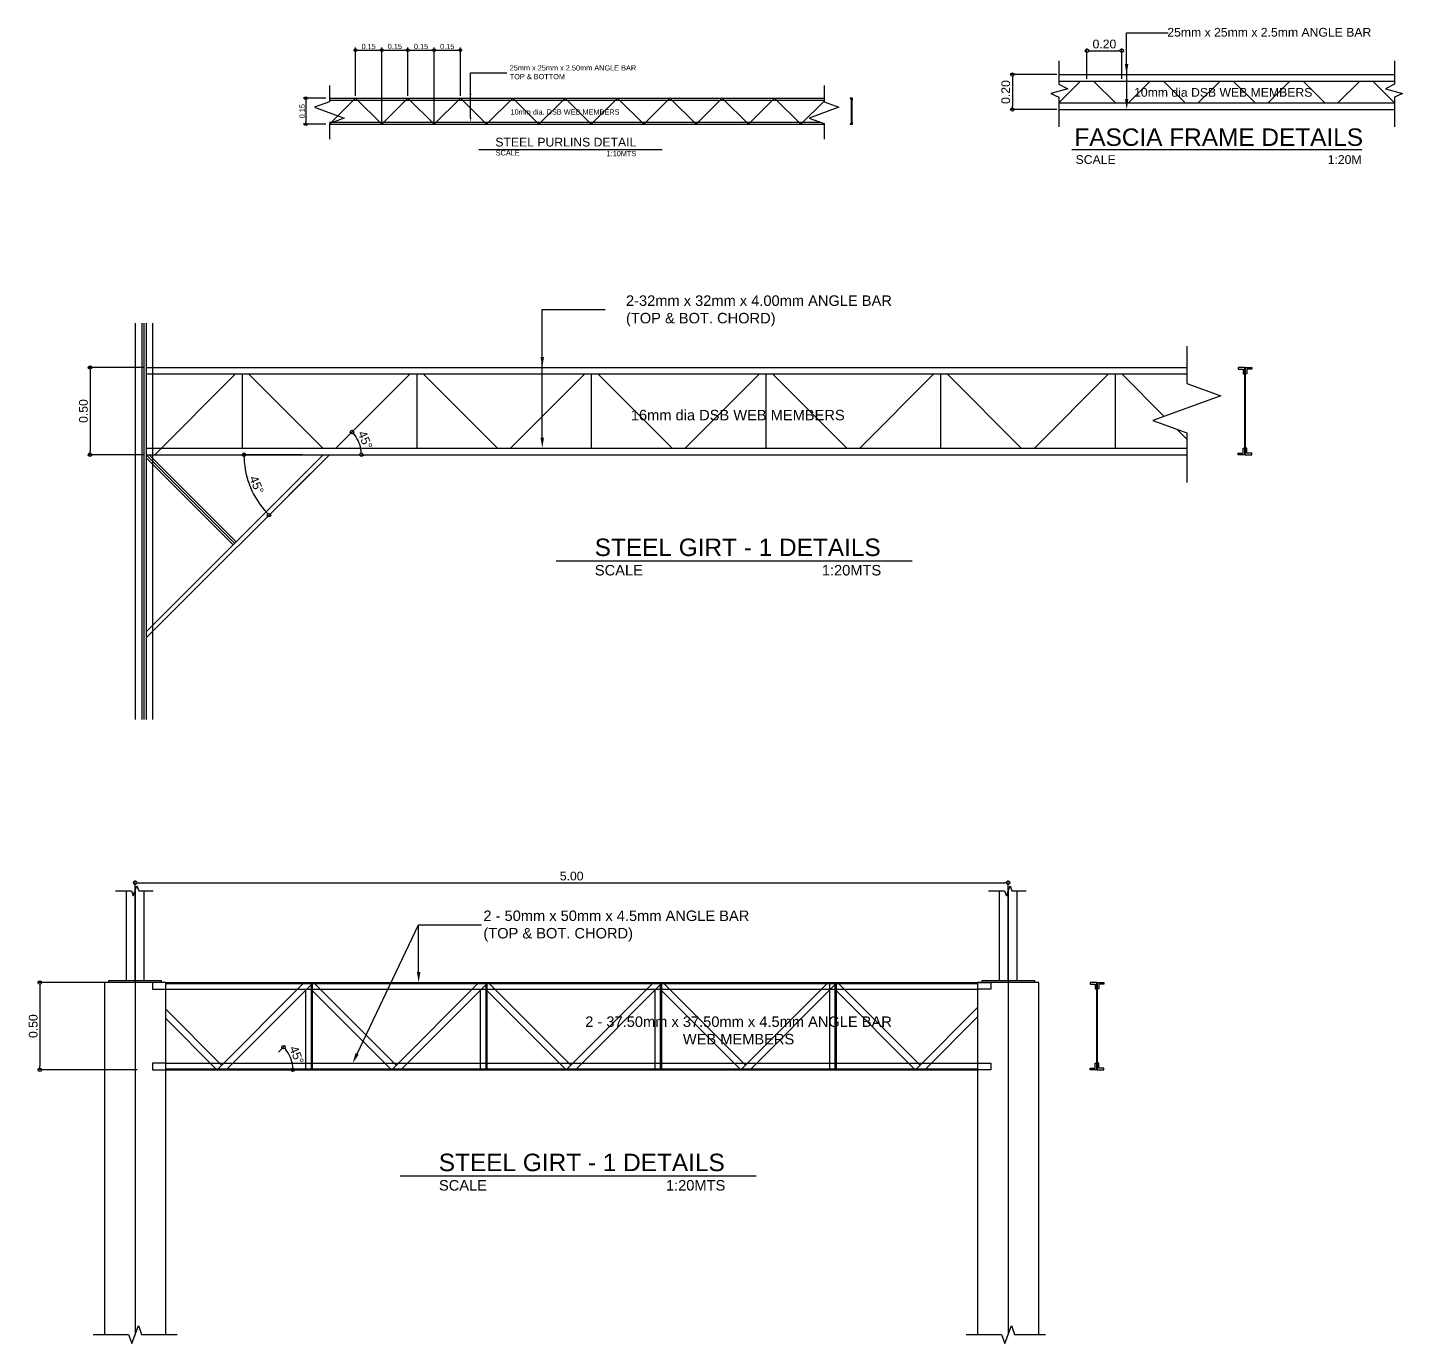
# Model space of a CAD drawing. Header units: inches. Extents: x -1369 to 1198, y -366 to 1398.
# Drawn here: x 13.97 to 21.84, y 93.09 to 100.63 of the extents above; entities that cross this region are included whole.
import ezdxf
from ezdxf import colors
from ezdxf.entities.mleader import LeaderData, LeaderLine
from ezdxf.math import Vec2, Vec3

# ---------------------------------------------------------------- set-up
doc = ezdxf.new("R2010")
doc.units = ezdxf.units.IN
doc.header["$MEASUREMENT"] = 0
doc.linetypes.add('HIDDEN', pattern=[0.375, 0.25, -0.125])
for name, color, linetype in [('DARK', 1, 'Continuous'), ('dim', 8, 'Continuous'), ('LABEL 1', 7, 'Continuous')]:
    doc.layers.add(name, color=color, linetype=linetype)
doc.styles.get("Standard").update_dxf_attribs({"font": 'arial.ttf'})
doc.dimstyles.new('10', dxfattribs={"dimtxt": 0.03, "dimasz": 0.015, "dimexe": 0.0155, "dimexo": 0.0125, "dimgap": 0.00625, "dimtad": 1, "dimzin": 0, "dimdsep": 46, "dimtxsty": 'Standard', "dimblk": 'DOTBLANK', "dimcen": 0.09, "dimclrd": 256, "dimclre": 256, "dimadec": 0, "dimazin": 0, "dimtfac": 1, "dimtix": 1, "dimtofl": 0, "dimtmove": 0, "dimatfit": 3, "dimfxl": 1, "dimtolj": 1, "dimtzin": 0, "dimlwd": -1, "dimlwe": -1, "dimarcsym": 0})
doc.dimstyles.new('20', dxfattribs={"dimtxt": 0.05, "dimasz": 0.02, "dimexe": 0.013, "dimexo": 0.0125, "dimgap": 0.0125, "dimtad": 1, "dimzin": 0, "dimdsep": 46, "dimtxsty": 'Standard', "dimblk": 'DOTBLANK', "dimcen": 0.09, "dimclrd": 256, "dimclre": 256, "dimadec": 0, "dimazin": 0, "dimtfac": 1, "dimtix": 1, "dimtofl": 0, "dimtmove": 0, "dimatfit": 3, "dimfxl": 1, "dimtolj": 1, "dimtzin": 0, "dimlwd": -1, "dimlwe": -1, "dimarcsym": 0})

# ---------------------------------------------------------------- blocks, each defined once
blk = doc.blocks.new('_DotBlank')
at = {"color": 0, "linetype": 'ByBlock', "lineweight": -2}
blk.add_line((-0.5, 0), (-1, 0), dxfattribs=at)
blk.add_circle((0, 0), 0.5, dxfattribs=at)
blk = doc.blocks.new('*D14')
at = {"layer": 'Defpoints', "color": 0, "transparency": 16777216}
for p in [(15.9939, 100.4963), (15.8439, 100.2221), (15.9939, 100.0721)]:
    blk.add_point(p, dxfattribs=at)
at = {"layer": 'dim', "transparency": 16777216}
for p, q in [((15.8439, 100.2346), (15.8439, 100.5118)), ((15.8589, 100.4963), (15.9789, 100.4963)), ((15.9939, 100.0846), (15.9939, 100.5118))]:
    blk.add_line(p, q, dxfattribs=at)
at = {"layer": 'dim', "transparency": 16777216, "xscale": 0.015, "yscale": 0.015, "zscale": 0.015, "rotation": 180}
blk.add_blockref('_DotBlank', (15.8439, 100.4963), dxfattribs=at)
at = {"layer": 'dim', "transparency": 16777216, "xscale": 0.015, "yscale": 0.015, "zscale": 0.015}
blk.add_blockref('_DotBlank', (15.9939, 100.4963), dxfattribs=at)
at = {"layer": 'dim', "color": 0, "transparency": 16777216, "insert": (15.9189, 100.5178), "char_height": 0.03, "attachment_point": 5}
blk.add_mtext('\\A1;0.15', dxfattribs=at)
blk = doc.blocks.new('*D15')
at = {"layer": 'Defpoints', "color": 0, "transparency": 16777216}
for p in [(16.1439, 100.4963), (16.1439, 100.2221), (15.9939, 100.0721)]:
    blk.add_point(p, dxfattribs=at)
at = {"layer": 'dim', "transparency": 16777216}
for p, q in [((15.9939, 100.0846), (15.9939, 100.5118)), ((16.0089, 100.4963), (16.1289, 100.4963)), ((16.1439, 100.2346), (16.1439, 100.5118))]:
    blk.add_line(p, q, dxfattribs=at)
at = {"layer": 'dim', "transparency": 16777216, "xscale": 0.015, "yscale": 0.015, "zscale": 0.015, "rotation": 180}
blk.add_blockref('_DotBlank', (15.9939, 100.4963), dxfattribs=at)
at = {"layer": 'dim', "transparency": 16777216, "xscale": 0.015, "yscale": 0.015, "zscale": 0.015}
blk.add_blockref('_DotBlank', (16.1439, 100.4963), dxfattribs=at)
at = {"layer": 'dim', "color": 0, "transparency": 16777216, "insert": (16.0689, 100.5178), "char_height": 0.03, "attachment_point": 5}
blk.add_mtext('\\A1;0.15', dxfattribs=at)
blk = doc.blocks.new('*D16')
at = {"layer": 'Defpoints', "color": 0, "transparency": 16777216}
for p in [(16.2939, 100.4963), (16.1439, 100.2221), (16.2939, 100.0721)]:
    blk.add_point(p, dxfattribs=at)
at = {"layer": 'dim', "transparency": 16777216}
for p, q in [((16.1439, 100.2346), (16.1439, 100.5118)), ((16.1589, 100.4963), (16.2789, 100.4963)), ((16.2939, 100.0846), (16.2939, 100.5118))]:
    blk.add_line(p, q, dxfattribs=at)
at = {"layer": 'dim', "transparency": 16777216, "xscale": 0.015, "yscale": 0.015, "zscale": 0.015, "rotation": 180}
blk.add_blockref('_DotBlank', (16.1439, 100.4963), dxfattribs=at)
at = {"layer": 'dim', "transparency": 16777216, "xscale": 0.015, "yscale": 0.015, "zscale": 0.015}
blk.add_blockref('_DotBlank', (16.2939, 100.4963), dxfattribs=at)
at = {"layer": 'dim', "color": 0, "transparency": 16777216, "insert": (16.2189, 100.5178), "char_height": 0.03, "attachment_point": 5}
blk.add_mtext('\\A1;0.15', dxfattribs=at)
blk = doc.blocks.new('*D17')
at = {"layer": 'Defpoints', "color": 0, "transparency": 16777216}
for p in [(16.4439, 100.4963), (16.4439, 100.2221), (16.2939, 100.0721)]:
    blk.add_point(p, dxfattribs=at)
at = {"layer": 'dim', "transparency": 16777216}
for p, q in [((16.2939, 100.0846), (16.2939, 100.5118)), ((16.3089, 100.4963), (16.4289, 100.4963)), ((16.4439, 100.2346), (16.4439, 100.5118))]:
    blk.add_line(p, q, dxfattribs=at)
at = {"layer": 'dim', "transparency": 16777216, "xscale": 0.015, "yscale": 0.015, "zscale": 0.015, "rotation": 180}
blk.add_blockref('_DotBlank', (16.2939, 100.4963), dxfattribs=at)
at = {"layer": 'dim', "transparency": 16777216, "xscale": 0.015, "yscale": 0.015, "zscale": 0.015}
blk.add_blockref('_DotBlank', (16.4439, 100.4963), dxfattribs=at)
at = {"layer": 'dim', "color": 0, "transparency": 16777216, "insert": (16.3689, 100.5178), "char_height": 0.03, "attachment_point": 5}
blk.add_mtext('\\A1;0.15', dxfattribs=at)
blk = doc.blocks.new('*D18')
at = {"layer": 'Defpoints', "color": 0, "transparency": 16777216}
for p in [(15.6862, 100.2221), (15.5594, 100.0721), (15.6862, 100.0721)]:
    blk.add_point(p, dxfattribs=at)
at = {"layer": 'dim', "transparency": 16777216}
for p, q in [((15.6737, 100.2221), (15.5439, 100.2221)), ((15.5594, 100.2071), (15.5594, 100.0871)), ((15.6737, 100.0721), (15.5439, 100.0721))]:
    blk.add_line(p, q, dxfattribs=at)
at = {"layer": 'dim', "transparency": 16777216, "xscale": 0.015, "yscale": 0.015, "zscale": 0.015}
for p, rotation in [((15.5594, 100.2221), 90), ((15.5594, 100.0721), 270)]:
    blk.add_blockref('_DotBlank', p, dxfattribs=dict(at, rotation=rotation))
at = {"layer": 'dim', "color": 0, "transparency": 16777216, "insert": (15.5378, 100.1471), "char_height": 0.03, "attachment_point": 5, "rotation": 90}
blk.add_mtext('\\A1;0.15', dxfattribs=at)
blk = doc.blocks.new('*D19')
at = {"layer": 'Defpoints', "color": 0, "transparency": 16777216}
for p in [(15.5503, 98.1794), (15.6939, 98.1794), (15.2214, 98.0528), (15.5924, 98.0779)]:
    blk.add_point(p, dxfattribs=at)
at = {"layer": 'dim', "transparency": 16777216}
for p, q in [((15.5378, 98.1794), (15.1917, 98.1794)), ((15.5835, 98.069), (15.3388, 97.8243))]:
    blk.add_line(p, q, dxfattribs=at)
blk.add_arc((15.6939, 98.1794), 0.4892, 182.34255, 222.65745, dxfattribs=at)
at = {"layer": 'dim', "transparency": 16777216, "xscale": 0.02, "yscale": 0.02, "zscale": 0.02}
for p, rotation in [((15.2047, 98.1794), 91.17127461063957), ((15.348, 97.8335), 313.8287253893512)]:
    blk.add_blockref('_DotBlank', p, dxfattribs=dict(at, rotation=rotation))
at = {"layer": 'dim', "color": 0, "transparency": 16777216, "insert": (15.277, 98.0067), "char_height": 0.05, "attachment_point": 5, "rotation": 292.5}
blk.add_mtext('\\A1;45°', dxfattribs=at)
blk = doc.blocks.new('*D74')
at = {"layer": 'Defpoints', "color": 0, "transparency": 16777216}
for p in [(14.6439, 98.6794), (14.3234, 98.1794), (14.6439, 98.1794)]:
    blk.add_point(p, dxfattribs=at)
at = {"layer": 'dim', "transparency": 16777216}
for p, q in [((14.6314, 98.6794), (14.3104, 98.6794)), ((14.3234, 98.6594), (14.3234, 98.1994)), ((14.6314, 98.1794), (14.3104, 98.1794))]:
    blk.add_line(p, q, dxfattribs=at)
at = {"layer": 'dim', "transparency": 16777216, "xscale": 0.02, "yscale": 0.02, "zscale": 0.02}
for p, rotation in [((14.3234, 98.6794), 90), ((14.3234, 98.1794), 270)]:
    blk.add_blockref('_DotBlank', p, dxfattribs=dict(at, rotation=rotation))
at = {"layer": 'dim', "color": 0, "transparency": 16777216, "insert": (14.2854, 98.4294), "char_height": 0.05, "attachment_point": 5, "rotation": 90}
blk.add_mtext('\\A1;0.50', dxfattribs=at)
blk = doc.blocks.new('*D219')
at = {"layer": 'Defpoints', "color": 0, "transparency": 16777216}
for p in [(15.7852, 98.2707), (15.8711, 98.2269), (15.6939, 98.1794), (15.823, 98.1794)]:
    blk.add_point(p, dxfattribs=at)
at = {"layer": 'dim', "transparency": 16777216}
for p, q in [((15.794, 98.2796), (15.8329, 98.3184)), ((15.8355, 98.1794), (15.8904, 98.1794))]:
    blk.add_line(p, q, dxfattribs=at)
blk.add_arc((15.6939, 98.1794), 0.1835, 6.24837, 38.75163, dxfattribs=at)
at = {"layer": 'dim', "transparency": 16777216, "xscale": 0.02, "yscale": 0.02, "zscale": 0.02}
for p, rotation in [((15.8237, 98.3092), 131.8758154803978), ((15.8774, 98.1794), 273.1241845202534)]:
    blk.add_blockref('_DotBlank', p, dxfattribs=dict(at, rotation=rotation))
at = {"layer": 'dim', "color": 0, "transparency": 16777216, "insert": (15.8985, 98.2642), "char_height": 0.05, "attachment_point": 5, "rotation": 292.5}
blk.add_mtext('\\A1;45°', dxfattribs=at)
blk = doc.blocks.new('BRK')
at = {"layer": 'DARK'}
for p, q in [((-0.006, 0.329), (-0.006, 0.076)), ((0.093, 0.026), (-0.093, -0.026)), ((-0.006, 0.076), (0.093, 0.026)), ((-0.093, -0.026), (-0.006, -0.066)), ((-0.006, -0.066), (-0.006, -0.392))]:
    blk.add_line(p, q, dxfattribs=at)
blk = doc.blocks.new('*D449')
at = {"layer": 'Defpoints', "color": 0, "transparency": 16777216}
for p in [(19.8715, 100.3569), (19.6053, 100.1569), (19.8715, 100.1569)]:
    blk.add_point(p, dxfattribs=at)
at = {"layer": 'dim', "transparency": 16777216}
for p, q in [((19.859, 100.3569), (19.5923, 100.3569)), ((19.6053, 100.3369), (19.6053, 100.1769)), ((19.859, 100.1569), (19.5923, 100.1569))]:
    blk.add_line(p, q, dxfattribs=at)
at = {"layer": 'dim', "transparency": 16777216, "xscale": 0.02, "yscale": 0.02, "zscale": 0.02}
for p, rotation in [((19.6053, 100.3569), 90), ((19.6053, 100.1569), 270)]:
    blk.add_blockref('_DotBlank', p, dxfattribs=dict(at, rotation=rotation))
at = {"layer": 'dim', "color": 0, "transparency": 16777216, "insert": (19.5673, 100.2569), "char_height": 0.05, "attachment_point": 5, "rotation": 90}
blk.add_mtext('\\A1;0.20', dxfattribs=at)
blk = doc.blocks.new('*D448')
at = {"layer": 'Defpoints', "color": 0, "transparency": 16777216}
for p in [(20.2325, 100.4936), (20.0325, 100.3194), (20.2325, 100.3194)]:
    blk.add_point(p, dxfattribs=at)
at = {"layer": 'dim', "transparency": 16777216}
for p, q in [((20.0325, 100.3319), (20.0325, 100.5066)), ((20.0525, 100.4936), (20.2125, 100.4936)), ((20.2325, 100.3319), (20.2325, 100.5066))]:
    blk.add_line(p, q, dxfattribs=at)
at = {"layer": 'dim', "transparency": 16777216, "xscale": 0.02, "yscale": 0.02, "zscale": 0.02, "rotation": 180}
blk.add_blockref('_DotBlank', (20.0325, 100.4936), dxfattribs=at)
at = {"layer": 'dim', "transparency": 16777216, "xscale": 0.02, "yscale": 0.02, "zscale": 0.02}
blk.add_blockref('_DotBlank', (20.2325, 100.4936), dxfattribs=at)
at = {"layer": 'dim', "color": 0, "transparency": 16777216, "insert": (20.1325, 100.5317), "char_height": 0.05, "attachment_point": 5}
blk.add_mtext('\\A1;0.20', dxfattribs=at)
blk = doc.blocks.new('*D480')
at = {"layer": 'Defpoints', "color": 0, "transparency": 16777216}
for p in [(14.6064, 95.1559), (14.0359, 94.6559), (14.6064, 94.6559)]:
    blk.add_point(p, dxfattribs=at)
at = {"layer": 'dim', "transparency": 16777216}
for p, q in [((14.5939, 95.1559), (14.0229, 95.1559)), ((14.0359, 95.1359), (14.0359, 94.6759)), ((14.5939, 94.6559), (14.0229, 94.6559))]:
    blk.add_line(p, q, dxfattribs=at)
at = {"layer": 'dim', "transparency": 16777216, "xscale": 0.02, "yscale": 0.02, "zscale": 0.02}
for p, rotation in [((14.0359, 95.1559), 90), ((14.0359, 94.6559), 270)]:
    blk.add_blockref('_DotBlank', p, dxfattribs=dict(at, rotation=rotation))
at = {"layer": 'dim', "color": 0, "transparency": 16777216, "insert": (13.9979, 94.9059), "char_height": 0.05, "attachment_point": 5, "rotation": 90}
blk.add_mtext('\\A1;0.50', dxfattribs=at)
blk = doc.blocks.new('*D481')
at = {"layer": 'Defpoints', "color": 0, "transparency": 16777216}
for p in [(15.3929, 94.7471), (15.3016, 94.6559), (15.4307, 94.6559), (15.4788, 94.7033)]:
    blk.add_point(p, dxfattribs=at)
at = {"layer": 'dim', "transparency": 16777216}
for p, q in [((15.4017, 94.756), (15.4405, 94.7948)), ((15.4432, 94.6559), (15.4981, 94.6559))]:
    blk.add_line(p, q, dxfattribs=at)
blk.add_arc((15.3016, 94.6559), 0.1835, 6.24837, 38.75163, dxfattribs=at)
at = {"layer": 'dim', "transparency": 16777216, "xscale": 0.02, "yscale": 0.02, "zscale": 0.02}
for p, rotation in [((15.4313, 94.7856), 131.8758154803953), ((15.4851, 94.6559), 273.1241845202515)]:
    blk.add_blockref('_DotBlank', p, dxfattribs=dict(at, rotation=rotation))
at = {"layer": 'dim', "color": 0, "transparency": 16777216, "insert": (15.5062, 94.7406), "char_height": 0.05, "attachment_point": 5, "rotation": 292.5}
blk.add_mtext('\\A1;45°', dxfattribs=at)
blk = doc.blocks.new('*D482')
at = {"layer": 'Defpoints', "color": 0, "transparency": 16777216}
for p in [(19.5814, 95.7274), (14.5814, 95.41), (19.5814, 95.41)]:
    blk.add_point(p, dxfattribs=at)
at = {"layer": 'dim', "transparency": 16777216}
for p, q in [((14.5814, 95.4225), (14.5814, 95.7404)), ((14.6014, 95.7274), (19.5614, 95.7274)), ((19.5814, 95.4225), (19.5814, 95.7404))]:
    blk.add_line(p, q, dxfattribs=at)
at = {"layer": 'dim', "transparency": 16777216, "xscale": 0.02, "yscale": 0.02, "zscale": 0.02, "rotation": 180}
blk.add_blockref('_DotBlank', (14.5814, 95.7274), dxfattribs=at)
at = {"layer": 'dim', "transparency": 16777216, "xscale": 0.02, "yscale": 0.02, "zscale": 0.02}
blk.add_blockref('_DotBlank', (19.5814, 95.7274), dxfattribs=at)
at = {"layer": 'dim', "color": 0, "transparency": 16777216, "insert": (17.0814, 95.7655), "char_height": 0.05, "attachment_point": 5}
blk.add_mtext('\\A1;5.00', dxfattribs=at)

msp = doc.modelspace()

# ---------------------------------------------------------------- linework, layer by layer
at = {"color": 7}
for p, q in [((15.6939, 100.2221), (18.5267, 100.2221)), ((15.6939, 100.0721), (18.5267, 100.0721)), ((14.6439, 98.6794), (20.604, 98.6794)), ((14.6439, 98.1794), (20.604, 98.1794)), ((14.7564, 95.1559), (19.4064, 95.1559)), ((14.7564, 94.6559), (19.4064, 94.6559))]:
    msp.add_line(p, q, dxfattribs=at)
for p, q in [((15.8439, 100.2221), (15.6939, 100.0721)), ((15.8439, 100.2221), (15.9939, 100.0721)), ((16.1439, 100.2221), (15.9939, 100.0721)), ((16.1439, 100.2221), (16.2939, 100.0721)), ((16.4439, 100.2221), (16.2939, 100.0721)), ((16.4439, 100.2221), (16.5939, 100.0721)), ((16.7439, 100.2221), (16.5939, 100.0721)), ((16.7439, 100.2221), (16.8939, 100.0721)), ((17.0439, 100.2221), (16.8939, 100.0721)), ((17.0439, 100.2221), (17.1939, 100.0721)), ((17.3439, 100.2221), (17.1939, 100.0721)), ((17.3439, 100.2221), (17.4939, 100.0721)), ((17.6439, 100.2221), (17.4939, 100.0721)), ((17.6439, 100.2221), (17.7939, 100.0721)), ((17.9439, 100.2221), (17.7939, 100.0721)), ((17.9439, 100.2221), (18.0939, 100.0721)), ((18.2439, 100.2221), (18.0939, 100.0721)), ((18.2439, 100.2221), (18.3939, 100.0721)), ((18.5267, 100.2049), (18.3939, 100.0721)), ((15.1564, 98.6419), (14.6939, 98.1794)), ((15.2314, 98.6419), (15.6564, 98.2169)), ((16.1564, 98.6419), (15.7314, 98.2169)), ((16.2314, 98.6419), (16.6564, 98.2169)), ((17.1564, 98.6419), (16.7314, 98.2169)), ((17.2314, 98.6419), (17.6564, 98.2169)), ((18.1564, 98.6419), (17.7314, 98.2169)), ((18.2314, 98.6419), (18.6564, 98.2169)), ((19.1564, 98.6419), (18.7314, 98.2169)), ((19.2314, 98.6419), (19.6564, 98.2169)), ((20.1564, 98.6419), (19.7314, 98.2169)), ((20.2314, 98.6419), (20.4742, 98.3991)), ((20.5487, 98.3247), (20.604, 98.2693)), ((15.6939, 98.1794), (14.6439, 97.1294))]:
    msp.add_line(p, q)
at = {"color": 1}
for p, q in [((15.6939, 100.2096), (18.5267, 100.2096)), ((18.6768, 100.2221), (18.6768, 100.219)), ((18.6893, 100.2221), (18.6768, 100.2221)), ((18.6768, 100.219), (18.6862, 100.219)), ((18.6862, 100.219), (18.6862, 100.2096)), ((18.6862, 100.2096), (18.6893, 100.2096)), ((18.6893, 100.2096), (18.6893, 100.2221)), ((15.6939, 100.0846), (18.5042, 100.0846)), ((18.6862, 100.0846), (18.6862, 100.0753)), ((18.6893, 100.0846), (18.6862, 100.0846)), ((18.6893, 100.0721), (18.6893, 100.0846)), ((18.6862, 100.0753), (18.6768, 100.0753)), ((18.6768, 100.0753), (18.6768, 100.0721)), ((18.6768, 100.0721), (18.6893, 100.0721)), ((20.8991, 98.6794), (20.8991, 98.6694)), ((20.9362, 98.6794), (20.8991, 98.6794)), ((20.8991, 98.6702), (20.9269, 98.6702)), ((20.9269, 98.6702), (20.9269, 98.6424)), ((20.9362, 98.6424), (20.9362, 98.6794)), ((20.9393, 98.6424), (20.9393, 98.6794)), ((20.9393, 98.6794), (20.9763, 98.6794)), ((20.9763, 98.6702), (20.9485, 98.6702)), ((20.9485, 98.6702), (20.9485, 98.6424)), ((20.9763, 98.6794), (20.9763, 98.6694)), ((14.6439, 98.6419), (20.604, 98.6419)), ((20.9269, 98.6424), (20.9362, 98.6424)), ((20.9485, 98.6424), (20.9393, 98.6424)), ((14.6439, 98.2169), (20.604, 98.2169)), ((20.9269, 98.1887), (20.9269, 98.2164)), ((20.9269, 98.2164), (20.9362, 98.2164)), ((20.9362, 98.2164), (20.9362, 98.1794)), ((20.9485, 98.2164), (20.9393, 98.2164)), ((20.9393, 98.2164), (20.9393, 98.1794)), ((20.9485, 98.1887), (20.9485, 98.2164)), ((15.6586, 98.1794), (14.6439, 97.1648)), ((20.8991, 98.1794), (20.8991, 98.1894)), ((20.8991, 98.1887), (20.9269, 98.1887)), ((20.9362, 98.1794), (20.8991, 98.1794)), ((20.9393, 98.1794), (20.9763, 98.1794)), ((20.9763, 98.1887), (20.9485, 98.1887)), ((20.9763, 98.1794), (20.9763, 98.1894)), ((15.5438, 95.1496), (15.0563, 94.6621)), ((15.5891, 95.1418), (15.1094, 94.6621)), ((15.6094, 95.1496), (16.0766, 94.6824)), ((16.5438, 95.1496), (16.0563, 94.6621)), ((16.5891, 95.1418), (16.1094, 94.6621)), ((16.6094, 95.1496), (17.0766, 94.6824)), ((17.5438, 95.1496), (17.0563, 94.6621)), ((17.5258, 95.1316), (17.1008, 94.7066)), ((17.5891, 95.1418), (17.1094, 94.6621)), ((17.6094, 95.1496), (18.0766, 94.6824)), ((18.5438, 95.1496), (18.0563, 94.6621)), ((18.5891, 95.1418), (18.1094, 94.6621)), ((18.6094, 95.1496), (19.0766, 94.6824)), ((20.0516, 95.1559), (20.0516, 95.1459)), ((20.0887, 95.1559), (20.0516, 95.1559)), ((20.0516, 95.1466), (20.0794, 95.1466)), ((20.0794, 95.1466), (20.0794, 95.1188)), ((20.0887, 95.1188), (20.0887, 95.1559)), ((20.0918, 95.1188), (20.0918, 95.1559)), ((20.0918, 95.1559), (20.1288, 95.1559)), ((20.1288, 95.1466), (20.1011, 95.1466)), ((20.1011, 95.1466), (20.1011, 95.1188)), ((20.1288, 95.1559), (20.1288, 95.1459)), ((14.7564, 95.1184), (19.4064, 95.1184)), ((15.5953, 95.1106), (16.0438, 94.6621)), ((16.5953, 95.1106), (17.0438, 94.6621)), ((17.5953, 95.1106), (18.0438, 94.6621)), ((18.5953, 95.1106), (19.0438, 94.6621)), ((20.0794, 95.1188), (20.0887, 95.1188)), ((20.1011, 95.1188), (20.0918, 95.1188)), ((14.7564, 95.0025), (15.0766, 94.6824)), ((19.4064, 95.0122), (19.0563, 94.6621)), ((14.7564, 94.9495), (15.0438, 94.6621)), ((19.4064, 94.9592), (19.1094, 94.6621)), ((14.7564, 94.6934), (19.4064, 94.6934)), ((20.0516, 94.6558), (20.0516, 94.6658)), ((20.0516, 94.6651), (20.0794, 94.6651)), ((20.0887, 94.6558), (20.0516, 94.6558)), ((20.0794, 94.6651), (20.0794, 94.6929)), ((20.0794, 94.6929), (20.0887, 94.6929)), ((20.0887, 94.6929), (20.0887, 94.6558)), ((20.1011, 94.6929), (20.0918, 94.6929)), ((20.0918, 94.6929), (20.0918, 94.6558)), ((20.0918, 94.6558), (20.1288, 94.6558)), ((20.1011, 94.6651), (20.1011, 94.6929)), ((20.1288, 94.6651), (20.1011, 94.6651)), ((20.1288, 94.6558), (20.1288, 94.6658))]:
    msp.add_line(p, q, dxfattribs=at)
at = {"color": 3}
for p, q in [((14.7564, 95.1496), (19.4064, 95.1496)), ((14.7564, 94.6621), (19.4064, 94.6621))]:
    msp.add_line(p, q, dxfattribs=at)
at = {"color": 1}
for points in [[(19.8715, 100.3569), (21.7942, 100.3569)], [(19.8715, 100.3194), (21.7942, 100.3194)], [(18.6862, 100.219), (18.6862, 100.0753), (18.6831, 100.0753), (18.6831, 100.219), (18.6862, 100.219)], [(19.8715, 100.1944), (21.7942, 100.1944)], [(19.8715, 100.1569), (21.7942, 100.1569)], [(16.5502, 99.9269), (17.5999, 99.9269)], [(14.6189, 98.9335), (14.6189, 96.6627)], [(14.6439, 98.9335), (14.6439, 96.6627)], [(14.6439, 98.1617), (15.1424, 97.6633)], [(14.6616, 98.1794), (15.1601, 97.6809)], [(16.992, 97.5713), (19.0317, 97.5713)], [(14.7564, 93.1391), (14.7564, 95.1559), (14.4064, 95.1559), (14.4064, 93.1391)], [(15.5953, 95.1496), (15.5953, 94.6621)], [(16.5953, 95.1496), (16.5953, 94.6621)], [(17.5953, 95.1496), (17.5953, 94.6621)], [(18.5578, 95.1496), (18.5578, 94.6621)], [(18.5953, 95.1496), (18.5953, 94.6621)], [(19.7564, 93.1391), (19.7564, 95.1559), (19.4064, 95.1559), (19.4064, 93.1391)], [(15.5578, 95.1106), (15.5578, 94.6621)], [(16.5578, 95.1106), (16.5578, 94.6621)], [(17.5578, 95.1106), (17.5578, 94.6621)], [(16.0991, 94.0478), (18.1389, 94.0478)]]:
    msp.add_lwpolyline(points, dxfattribs=at)
at = {"color": 1, "linetype": 'Continuous'}
for points in [[(15.6939, 100.2938), (15.6939, 100.2004), (15.6088, 100.1694), (15.7791, 100.1075), (15.6939, 100.0765), (15.6939, 99.987)], [(18.5267, 100.2938), (18.5267, 100.2004), (18.6118, 100.1694), (18.4415, 100.1075), (18.5267, 100.0765), (18.5267, 99.987)], [(20.604, 98.8018), (20.604, 98.5882), (20.7989, 98.5173), (20.4092, 98.3754), (20.604, 98.3045), (20.604, 98.0201)]]:
    msp.add_lwpolyline(points, dxfattribs=at)
for points in [[(19.995, 100.3194), (19.8715, 100.1959)], [(20.07, 100.3194), (20.195, 100.1944)], [(20.07, 100.3194), (20.195, 100.1944)], [(20.27, 100.1944), (20.395, 100.3194)], [(20.47, 100.3194), (20.595, 100.1944)], [(20.67, 100.1944), (20.795, 100.3194)], [(20.87, 100.3194), (20.995, 100.1944)], [(21.07, 100.1944), (21.195, 100.3194)], [(21.27, 100.3194), (21.395, 100.1944)], [(21.47, 100.1944), (21.595, 100.3194)], [(21.67, 100.3194), (21.7942, 100.1951)], [(15.1939, 98.6419), (15.1939, 98.2169)], [(16.1939, 98.6419), (16.1939, 98.2169)], [(17.1939, 98.6419), (17.1939, 98.2169)], [(18.1939, 98.6419), (18.1939, 98.2169)], [(19.1939, 98.6419), (19.1939, 98.2169)], [(20.1939, 98.6419), (20.1939, 98.2169)]]:
    msp.add_lwpolyline(points)
at = {"color": 8}
for points in [[(14.5814, 98.9335), (14.5814, 96.6627)], [(14.6814, 98.9335), (14.6814, 96.6627)], [(14.4314, 95.1559), (14.4314, 95.1679), (14.7314, 95.1679), (14.7314, 95.1559), (14.4314, 95.1559)], [(19.4314, 95.1559), (19.4314, 95.1679), (19.7314, 95.1679), (19.7314, 95.1559), (19.4314, 95.1559)]]:
    msp.add_lwpolyline(points, dxfattribs=at)
at = {"color": 3}
for points in [[(14.6314, 98.9335), (14.6314, 96.6627)], [(20.9393, 98.6794), (20.9393, 98.1794), (20.9362, 98.1794), (20.9362, 98.6794), (20.9393, 98.6794)], [(14.6439, 98.1794), (15.1512, 97.6721)], [(14.5814, 95.41), (14.5814, 93.1391)], [(19.5814, 95.41), (19.5814, 93.1391)], [(15.5891, 95.1496), (15.5891, 94.6621)], [(16.5891, 95.1496), (16.5891, 94.6621)], [(17.5891, 95.1496), (17.5891, 94.6621)], [(18.5891, 95.1496), (18.5891, 94.6621)], [(20.0918, 95.1559), (20.0918, 94.6558), (20.0887, 94.6558), (20.0887, 95.1559), (20.0918, 95.1559)]]:
    msp.add_lwpolyline(points, dxfattribs=at)
at = {"color": 8, "linetype": 'Continuous'}
for points in [[(14.469, 95.6809), (14.5601, 95.6809), (14.5708, 95.6516), (14.5921, 95.7101), (14.6027, 95.6809), (14.6839, 95.6809)], [(19.469, 95.6809), (19.5601, 95.6809), (19.5708, 95.6516), (19.5921, 95.7101), (19.6027, 95.6809), (19.6839, 95.6809)], [(14.3412, 93.1391), (14.5441, 93.1391), (14.5628, 93.0879), (14.6001, 93.1904), (14.6187, 93.1391), (14.8221, 93.1391)], [(19.3407, 93.1391), (19.5436, 93.1391), (19.5623, 93.0879), (19.5996, 93.1904), (19.6182, 93.1391), (19.7946, 93.1391)]]:
    msp.add_lwpolyline(points, dxfattribs=at)
at = {"color": 8, "linetype": 'Continuous', "ltscale": 10}
for points in [[(14.5314, 95.1679), (14.5314, 95.6809)], [(14.5814, 95.6809), (14.5814, 95.1679)], [(14.5814, 95.1679), (14.5814, 95.6809)], [(14.6314, 95.6809), (14.6314, 95.1679)], [(19.5314, 95.1679), (19.5314, 95.6809)], [(19.5814, 95.6809), (19.5814, 95.1679)], [(19.5814, 95.1679), (19.5814, 95.6809)], [(19.6314, 95.6809), (19.6314, 95.1679)]]:
    msp.add_lwpolyline(points, dxfattribs=at)
at = {"color": 8, "linetype": 'HIDDEN', "ltscale": 8}
for points in [[(14.7564, 95.1559), (14.7564, 95.1559), (14.6814, 95.1559), (14.6814, 95.1184), (14.7564, 95.1184)], [(19.4064, 95.1559), (19.4064, 95.1559), (19.4814, 95.1559), (19.4814, 95.1184), (19.4064, 95.1184)], [(14.7564, 94.6934), (14.7564, 94.6934), (14.6814, 94.6934), (14.6814, 94.6559), (14.7564, 94.6559)], [(19.4064, 94.6934), (19.4064, 94.6934), (19.4814, 94.6934), (19.4814, 94.6559), (19.4064, 94.6559)]]:
    msp.add_lwpolyline(points, dxfattribs=at)
at = {"layer": 'LABEL 1'}
msp.add_line((21.6075, 99.9257), (19.9452, 99.9257), dxfattribs=at)

# ---------------------------------------------------------------- block references
at = {"yscale": 0.5241860103878935, "zscale": 0.5241860103878935}
for p, xscale in [((19.8749, 100.2623), 0.5241860103878935), ((21.7908, 100.2623), -0.5241860103878935)]:
    msp.add_blockref('BRK', p, dxfattribs=dict(at, xscale=xscale))

# ---------------------------------------------------------------- texts
at = {"color": 1, "attachment_point": 1}
for s, insert, char_height in [('{\\C7;25mm x 25mm x 2.5mm ANGLE BAR}', (20.4925, 100.6243), 0.05), ('{\\C7;25mm x 25mm x 2.50mm ANGLE BAR\\PTOP & BOTTOM}', (16.7266, 100.4103), 0.03), ('{\\C7;2-32mm x 32mm x 4.00mm ANGLE BAR\\P(TOP & BOT. CHORD)}', (17.3924, 99.0919), 0.06), ('{\\C7;2 - 50mm x 50mm x 4.5mm ANGLE BAR\\P(TOP & BOT. CHORD)}', (16.5759, 95.5683), 0.06), ('\\pxqc;{\\C7;2 - 37.50mm x 37.50mm x 4.5mm ANGLE BAR\\PWEB MEMBERS}', (17.1592, 94.9616), 0.06)]:
    msp.add_mtext(s, dxfattribs=dict(at, insert=insert, char_height=char_height))
at = {"attachment_point": 1}
for s, width, insert, char_height in [('10mm dia DSB WEB MEMBERS', 1.755824, (20.3024, 100.2799), 0.05), ('10mm dia. DSB WEB MEMBERS', 0.858522, (16.7312, 100.1578), 0.03), ('STEEL PURLINS DETAIL', 1.008143, (16.6444, 99.995), 0.05), ('SCALE', 0.03, (16.6465, 99.9236), 0.03), ('1:10MTS', 0.073081, (17.2814, 99.9191), 0.03), ('{\\H0.3x;16mm dia DSB WEB MEMBERS}', 1.755824, (17.4202, 98.4364), 0.2), ('STEEL GIRT - 1 DETAILS', 1.646659, (17.2133, 97.6989), 0.1), ('{\\H0.3x;SCALE}', 0.310583, (17.2143, 97.5477), 0.2), ('{\\H0.3x;1:20MTS}', 0.310583, (18.5141, 97.5477), 0.2), ('STEEL GIRT - 1 DETAILS', 1.646659, (16.3204, 94.1754), 0.1), ('{\\H0.3x;SCALE}', 0.310583, (16.3215, 94.0241), 0.2), ('{\\H0.3x;1:20MTS}', 0.310583, (17.6212, 94.0241), 0.2)]:
    msp.add_mtext_dynamic_manual_height_columns(s, width=width, gutter_width=1, heights=[0], dxfattribs=dict(at, insert=insert, char_height=char_height))
at = {"layer": 'LABEL 1', "attachment_point": 1}
for s, width, insert, char_height in [('FASCIA FRAME DETAILS', 2.207852, (19.9603, 100.0485), 0.1), ('SCALE', 1.884675, (19.9676, 99.8951), 0.05), ('1:20M', 0.203631, (21.4111, 99.8951), 0.05)]:
    msp.add_mtext_dynamic_manual_height_columns(s, width=width, gutter_width=12.5, heights=[0], dxfattribs=dict(at, insert=insert, char_height=char_height))

# ---------------------------------------------------------------- dimensions: what is measured, and where the dimension line sits
at = {"layer": 'dim', "color": 0}
for base, p1, p2, dimstyle, picture, middle in [((20.2325, 100.4936), (20.0325, 100.3194), (20.2325, 100.3194), '20', '*D448', (20.1325, 100.5317)), ((15.9939, 100.4963), (15.8439, 100.2221), (15.9939, 100.0721), '10', '*D14', (15.9189, 100.5178)), ((16.1439, 100.4963), (15.9939, 100.0721), (16.1439, 100.2221), '10', '*D15', (16.0689, 100.5178)), ((16.2939, 100.4963), (16.1439, 100.2221), (16.2939, 100.0721), '10', '*D16', (16.2189, 100.5178)), ((16.4439, 100.4963), (16.2939, 100.0721), (16.4439, 100.2221), '10', '*D17', (16.3689, 100.5178)), ((19.5814, 95.7274), (14.5814, 95.41), (19.5814, 95.41), '20', '*D482', (17.0814, 95.7655))]:
    dim = msp.add_linear_dim(base=base, p1=p1, p2=p2, dimstyle=dimstyle, dxfattribs=at)
    dim.commit()
    dim.dimension.update_dxf_attribs({"geometry": picture, "text_midpoint": middle})
for base, p1, p2, dimstyle, picture, middle in [((19.6053, 100.1569), (19.8715, 100.3569), (19.8715, 100.1569), '20', '*D449', (19.5673, 100.2569)), ((15.5594, 100.0721), (15.6862, 100.2221), (15.6862, 100.0721), '10', '*D18', (15.5378, 100.1471)), ((14.3234, 98.1794), (14.6439, 98.6794), (14.6439, 98.1794), '20', '*D74', (14.2854, 98.4294)), ((14.0359, 94.6559), (14.6064, 95.1559), (14.6064, 94.6559), '20', '*D480', (13.9979, 94.9059))]:
    dim = msp.add_linear_dim(base=base, p1=p1, p2=p2, angle=90, dimstyle=dimstyle, dxfattribs=at)
    dim.commit()
    dim.dimension.update_dxf_attribs({"geometry": picture, "text_midpoint": middle})
for base, center, p1, p2, picture, middle in [((15.8711, 98.2269), (15.6939, 98.1794), (15.823, 98.1794), (15.7852, 98.2707), '*D219', (15.8985, 98.2642)), ((15.2214, 98.0528), (15.6939, 98.1794), (15.5503, 98.1794), (15.5924, 98.0779), '*D19', (15.277, 98.0067)), ((15.4788, 94.7033), (15.3016, 94.6559), (15.4307, 94.6559), (15.3929, 94.7471), '*D481', (15.5062, 94.7406))]:
    dim = msp.add_angular_dim_3p(base=base, center=center, p1=p1, p2=p2, dimstyle='20', dxfattribs=at)
    dim.commit()
    dim.dimension.update_dxf_attribs({"geometry": picture, "text_midpoint": middle})

# ---------------------------------------------------------------- leaders
at = {"color": 8}
ml = msp.add_multileader_mtext('Standard', dxfattribs=at)
ml.set_content('', color=7)
ml.set_leader_properties()
ml.build(insert=Vec2(0, 0))
ml.multileader.update_dxf_attribs({"dogleg_length": 0.5, "arrow_head_size": 0.06})
ctx = ml.context
ctx.base_point, ctx.char_height, ctx.arrow_head_size, ctx.landing_gap_size, ctx.plane_origin = Vec3(20.3838, 100.5967), 0.06, 0.06, 0.2, Vec3(20.2602, 100.3569)
notes = []
notes.append((ctx, [(0, (1, 1, 0), (20.2588, 100.5967), (1, 0), 0.125, [(0, [(20.2595, 100.3569)], 0, [])])]))
ctx.mtext.insert, ctx.mtext.flow_direction = Vec3(20.5838, 100.6267), 5
ml = msp.add_multileader_mtext('Standard', dxfattribs=at)
ml.set_content('', color=7)
ml.set_leader_properties()
ml.build(insert=Vec2(0, 0))
ml.multileader.update_dxf_attribs({"dogleg_length": 0.5, "arrow_head_size": 0.06})
ctx = ml.context
ctx.base_point, ctx.char_height, ctx.arrow_head_size, ctx.landing_gap_size, ctx.plane_origin = Vec3(20.4972, 100.5967), 0.06, 0.06, 0.2, Vec3(20.26, 100.1569)
notes.append((ctx, [(0, (1, 1, 0), (20.2588, 100.5967), (1, 0), 0.2384, [(0, [(20.26, 100.1569)], 0, [])])]))
ctx.mtext.insert, ctx.mtext.flow_direction = Vec3(20.6972, 100.6267), 5
at = {"color": 1}
ml = msp.add_multileader_mtext('Standard', dxfattribs=at)
ml.set_content('', color=7)
ml.set_leader_properties()
ml.build(insert=Vec2(0, 0))
ml.multileader.update_dxf_attribs({"dogleg_length": 0.1, "arrow_head_size": 0.025})
ctx = ml.context
ctx.base_point, ctx.char_height, ctx.arrow_head_size, ctx.landing_gap_size, ctx.plane_origin = Vec3(16.7103, 100.3675), 0.04, 0.025, 0.0125, Vec3(16.5029, 100.2221)
notes.append((ctx, [(0, (1, 1, 0), (16.5029, 100.3675), (1, 0), 0.2074, [(0, [(16.5029, 100.2221)], 0, [])])]))
ctx.mtext.insert, ctx.mtext.flow_direction = Vec3(16.7228, 100.3875), 5
ml = msp.add_multileader_mtext('Standard', dxfattribs=at)
ml.set_content('', color=7)
ml.set_leader_properties()
ml.build(insert=Vec2(0, 0))
ml.multileader.update_dxf_attribs({"dogleg_length": 0.1, "arrow_head_size": 0.025})
ctx = ml.context
ctx.base_point, ctx.char_height, ctx.arrow_head_size, ctx.landing_gap_size, ctx.plane_origin = Vec3(16.7103, 100.3675), 0.04, 0.025, 0.0125, Vec3(16.5029, 100.0846)
notes.append((ctx, [(0, (1, 1, 0), (16.5029, 100.3675), (1, 0), 0.2074, [(0, [(16.5029, 100.0846)], 0, [])])]))
ctx.mtext.insert, ctx.mtext.flow_direction = Vec3(16.7228, 100.3875), 5
ml = msp.add_multileader_mtext('Standard', dxfattribs=at)
ml.set_content('', color=1)
ml.set_leader_properties()
ml.build(insert=Vec2(0, 0))
ml.multileader.update_dxf_attribs({"dogleg_length": 0.36, "arrow_head_size": 0.06})
ctx = ml.context
ctx.base_point, ctx.char_height, ctx.arrow_head_size, ctx.landing_gap_size, ctx.plane_origin = Vec3(17.2731, 99.0104), 0.06, 0.06, 0.09, Vec3(16.9131, 98.2169)
notes.append((ctx, [(0, (1, 1, 0), (16.9131, 99.0104), (1, 0), 0.36, [(0, [(16.9131, 98.2169)], 0, [])])]))
ctx.mtext.insert, ctx.mtext.flow_direction = Vec3(17.3631, 99.0404), 5
ml = msp.add_multileader_mtext('Standard', dxfattribs=at)
ml.set_content('', color=1)
ml.set_leader_properties()
ml.build(insert=Vec2(0, 0))
ml.multileader.update_dxf_attribs({"dogleg_length": 0.36, "arrow_head_size": 0.06})
ctx = ml.context
ctx.base_point, ctx.char_height, ctx.arrow_head_size, ctx.landing_gap_size, ctx.plane_origin = Vec3(17.2731, 99.0104), 0.06, 0.06, 0.09, Vec3(16.9131, 98.6794)
notes.append((ctx, [(0, (1, 1, 0), (16.9131, 99.0104), (1, 0), 0.36, [(0, [(16.9131, 98.6794)], 0, [])])]))
ctx.mtext.insert, ctx.mtext.flow_direction = Vec3(17.3631, 99.0404), 5
ml = msp.add_multileader_mtext('Standard', dxfattribs=at)
ml.set_content('', color=1)
ml.set_leader_properties()
ml.build(insert=Vec2(0, 0))
ml.multileader.update_dxf_attribs({"dogleg_length": 0.36, "arrow_head_size": 0.06})
ctx = ml.context
ctx.base_point, ctx.char_height, ctx.arrow_head_size, ctx.landing_gap_size, ctx.plane_origin = Vec3(16.5651, 95.4869), 0.06, 0.06, 0.09, Vec3(16.2051, 94.6934)
notes.append((ctx, [(0, (1, 1, 0), (16.2051, 95.4869), (1, 0), 0.36, [(0, [(15.8271, 94.6934)], 0, [])])]))
ctx.mtext.insert, ctx.mtext.flow_direction = Vec3(16.6551, 95.5169), 5
ml = msp.add_multileader_mtext('Standard', dxfattribs=at)
ml.set_content('', color=1)
ml.set_leader_properties()
ml.build(insert=Vec2(0, 0))
ml.multileader.update_dxf_attribs({"dogleg_length": 0.36, "arrow_head_size": 0.06})
ctx = ml.context
ctx.base_point, ctx.char_height, ctx.arrow_head_size, ctx.landing_gap_size, ctx.plane_origin = Vec3(16.5651, 95.4869), 0.06, 0.06, 0.09, Vec3(16.2051, 95.1559)
notes.append((ctx, [(0, (1, 1, 0), (16.2051, 95.4869), (1, 0), 0.36, [(0, [(16.2051, 95.1559)], 0, [])])]))
ctx.mtext.insert, ctx.mtext.flow_direction = Vec3(16.6551, 95.5169), 5
for ctx, leaders in notes:
    for number, flags, end, landing, length, lines in leaders:
        leader = LeaderData()
        leader.index, (leader.has_last_leader_line, leader.has_dogleg_vector, leader.attachment_direction) = number, flags
        leader.last_leader_point, leader.dogleg_vector, leader.dogleg_length = Vec3(end), Vec3(landing), length
        for number, points, colour, breaks in lines:
            line = LeaderLine()
            line.index, line.vertices, line.color, line.breaks = number, Vec3.list(points), colors.encode_raw_color(colour), breaks
            leader.lines.append(line)
        ctx.leaders.append(leader)

doc.saveas('drawing.dxf')
